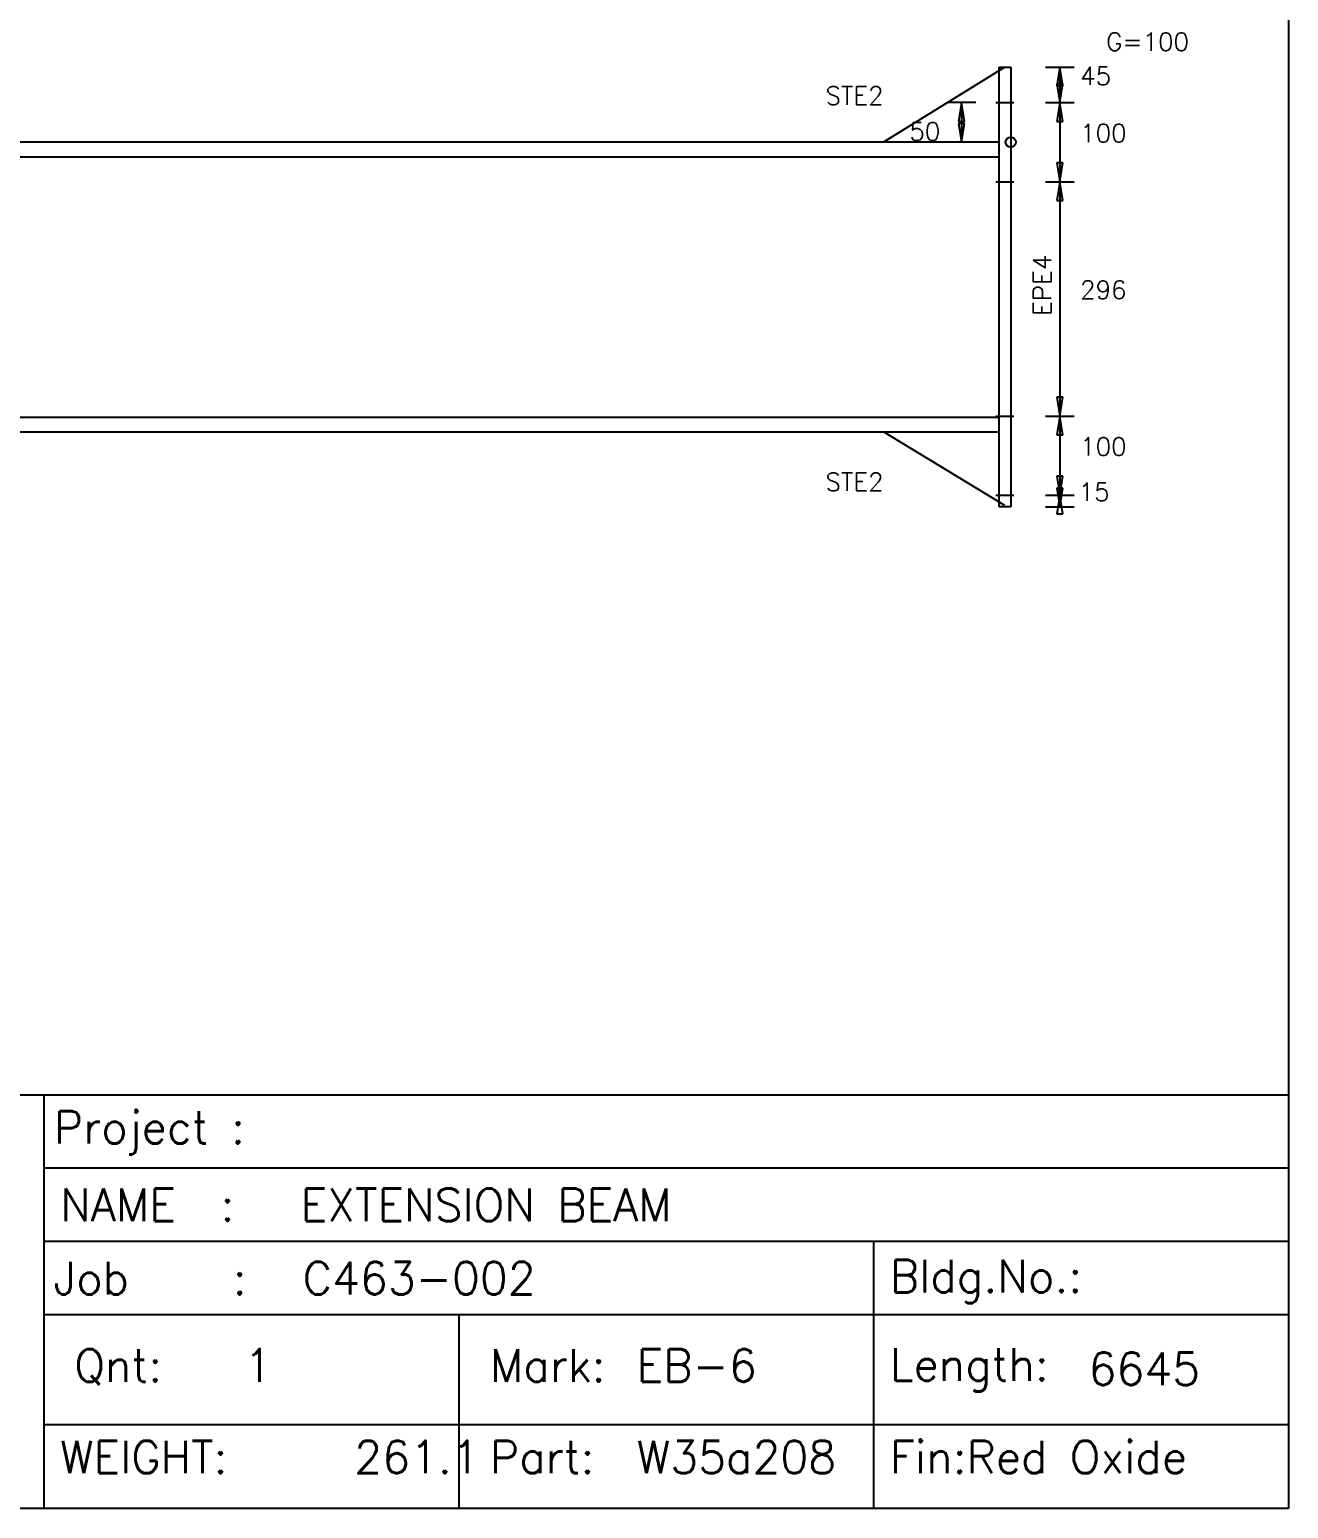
# Model space of a CAD drawing. Extents: x 0 to 420, y 0 to 297.
# Drawn here: x 309.5 to 420, y 0 to 129.8 of the extents above; entities that cross this region are included whole.
import ezdxf

# ---------------------------------------------------------------- set-up
doc = ezdxf.new("R2010")
doc.units = 0
doc.linetypes.add('CONTIN', pattern=[0])
doc.layers.get('0').update_dxf_attribs({"linetype": 'CONTIN'})
for name, color, linetype in [('1', 7, 'CONTIN'), ('11', 7, 'CONTIN'), ('12', 2, 'CONTIN'), ('15', 6, 'CONTIN'), ('2', 7, 'CONTIN'), ('21', 7, 'CONTIN'), ('22', 7, 'CONTIN'), ('3', 1, 'CONTIN'), ('6', 4, 'CONTIN')]:
    doc.layers.add(name, color=color, linetype=linetype)
doc.styles.add('SIMPLEX', font='SIMPLEX')

# ---------------------------------------------------------------- blocks, each defined once
blk = doc.blocks.new('CZEBORDR')
at = {"layer": '22'}
for p, q in [((420, 297), (420, 0)), ((420, 0), (0, 0))]:
    blk.add_line(p, q, dxfattribs=at)
blk = doc.blocks.new('LOGO')
at = {"linetype": 'CONTINUOUS'}
for p, q in [((-230.55, 36.3), (0, 36.3)), ((-138.23, 36.3), (0, 36.3)), ((-138.23, 36.3), (-109.26, 36.3)), ((-109.26, 36.3), (-109.26, 0)), ((-109.26, 36.3), (0, 36.3)), ((0, 36.3), (0, 0)), ((-109.26, 29.89), (0, 29.89)), ((-109.26, 23.45), (0, 23.45)), ((-36.42, 23.45), (-36.42, 0)), ((-109.26, 17.01), (0, 17.01)), ((-72.84, 17.01), (-72.84, 0)), ((-109.26, 7.37), (0, 7.37)), ((0, 0), (-230.55, 0)), ((-109.26, 0), (-138.23, 0))]:
    blk.add_line(p, q, dxfattribs=at)
at = {"layer": '22'}
for p, q in [((0, 297), (0, 0)), ((0, 0), (-420, 0))]:
    blk.add_line(p, q, dxfattribs=at)
at = {"style": 'SIMPLEX'}
for s, height, p in [('Project :', 2.857, (-108.38, 32.01)), ('NAME  :', 2.857, (-107.83, 25.21)), ('EXTENSION BEAM', 2.8575, (-86.71, 25.21)), ('Job    :', 2.857, (-108.38, 18.77)), ('C463-002', 2.857, (-86.53, 18.77)), ('Bldg.No.:', 2.857, (-34.99, 18.96)), ('Qnt:', 2.857, (-106.58, 11.12)), ('   1', 2.857, (-98.06, 11.12)), ('Mark:', 2.857, (-70.1, 11.12)), ('EB-6', 2.857, (-57.21, 11.12)), ('Length:', 2.857, (-34.99, 11.2)), ('6645', 2.857, (-17.55, 10.83)), ('WEIGHT:', 2.857, (-107.83, 3.08)), ('    261.1', 2.857, (-90.53, 3.08)), ('Part:', 2.857, (-70.1, 3.08)), ('W35a208', 2.857, (-57.21, 3.08)), ('Fin:Red Oxide', 2.8575, (-34.99, 3.08))]:
    blk.add_text(s, height=height, dxfattribs=at).set_placement(p)
blk = doc.blocks.new('MAG_CRCL')
at = {"layer": '15'}
blk.add_circle((0, 0), 0.889, dxfattribs=at)
blk = doc.blocks.new('BSEPLT')
at = {"layer": '12'}
for p, q in [((-0.508, 0), (0.508, 0)), ((-0.508, -12.7), (-0.508, 0)), ((0.508, 0), (0.508, -12.7)), ((0.508, -12.7), (-0.508, -12.7))]:
    blk.add_line(p, q, dxfattribs=at)
blk = doc.blocks.new('ARROW')
at = {"layer": '2'}
for p, q in [((0, 0), (-1.651, 0.275)), ((-1.651, 0.275), (-1.651, -0.275)), ((-1.651, -0.275), (0, 0))]:
    blk.add_line(p, q, dxfattribs=at)
blk = doc.blocks.new('CYAN_TICK')
at = {"layer": '6'}
blk.add_line((-1.6, 0), (1.6, 0), dxfattribs=at)
blk = doc.blocks.new('CZEPIECE')
at = {"layer": '1'}
for p, q in [((394.6, 55.88), (50.8, 55.88)), ((394.6, 30.48), (394.6, 55.88)), ((50.8, 54.61), (394.6, 54.61)), ((50.8, 31.75), (394.6, 31.75)), ((50.8, 30.48), (394.6, 30.48))]:
    blk.add_line(p, q, dxfattribs=at)
at = {"layer": '2'}
for p, q in [((395.108, 62.476), (384.44, 55.88)), ((398.664, 62.476), (401.204, 62.476)), ((399.934, 62.476), (399.934, 59.353)), ((392.568, 59.353), (390.028, 59.353)), ((391.298, 59.353), (391.298, 55.88)), ((398.664, 59.353), (401.204, 59.353)), ((399.934, 59.353), (399.934, 52.413)), ((392.568, 55.88), (390.028, 55.88)), ((398.664, 52.413), (401.204, 52.413)), ((399.934, 52.413), (399.934, 31.855)), ((398.664, 31.855), (401.204, 31.855)), ((399.934, 31.855), (399.934, 24.915)), ((395.108, 24.014), (384.44, 30.48)), ((398.664, 24.915), (401.204, 24.915)), ((399.934, 24.915), (399.934, 23.887)), ((398.664, 23.887), (401.204, 23.887))]:
    blk.add_line(p, q, dxfattribs=at)
at = {"yscale": 3.038, "zscale": 3.038}
blk.add_blockref('BSEPLT', (395.108, 62.476), dxfattribs=at)
blk.add_blockref('BSEPLT', (395.108, 62.476), dxfattribs=at)
at = {"layer": '15', "xscale": 0.5, "yscale": 0.5, "zscale": 0.5}
blk.add_blockref('MAG_CRCL', (395.616, 55.88), dxfattribs=at)
at = {"layer": '2'}
for p, rotation in [((399.934, 62.476), 90), ((399.934, 59.353), -90), ((391.298, 59.353), 90), ((399.934, 59.353), 90), ((391.298, 55.88), -90), ((399.934, 52.413), -90), ((399.934, 52.413), 90), ((399.934, 31.855), -90), ((399.934, 31.855), 90), ((399.934, 24.915), -90), ((399.934, 23.887), -90), ((399.934, 24.915), 90)]:
    blk.add_blockref('ARROW', p, dxfattribs=dict(at, rotation=rotation))
at = {"layer": '2', "xscale": 0.5, "yscale": 0.5, "zscale": 0.5}
for p in [(395.108, 59.353), (395.108, 52.413), (395.108, 31.855), (395.108, 24.915)]:
    blk.add_blockref('CYAN_TICK', p, dxfattribs=at)
at = {"layer": '11', "style": 'SIMPLEX'}
for s, p in [('45', (401.712, 60.914)), ('50', (386.726, 56.029)), ('100', (401.712, 55.883)), ('296', (401.712, 42.134)), ('100', (401.712, 28.385)), ('15', (401.585, 24.401))]:
    blk.add_text(s, height=1.587, dxfattribs=at).set_placement(p)
at = {"layer": '21', "style": 'SIMPLEX'}
blk.add_text('G=100', height=1.587, dxfattribs=at).set_placement((403.998, 63.904))
at = {"layer": '3', "style": 'SIMPLEX'}
for p in [(379.36, 59.174), (379.36, 25.284)]:
    blk.add_text('STE2', height=1.587, dxfattribs=at).set_placement(p)
blk.add_text('EPE4', height=1.587, rotation=90, dxfattribs=at).set_placement((399.172, 40.64))

msp = doc.modelspace()

# ---------------------------------------------------------------- block references
msp.add_blockref('CZEPIECE', (0, 64))
at = {"layer": '1'}
msp.add_blockref('CZEBORDR', (0, 0), dxfattribs=at)
at = {"layer": '2'}
msp.add_blockref('LOGO', (420, 0), dxfattribs=at)

doc.saveas('drawing.dxf')
